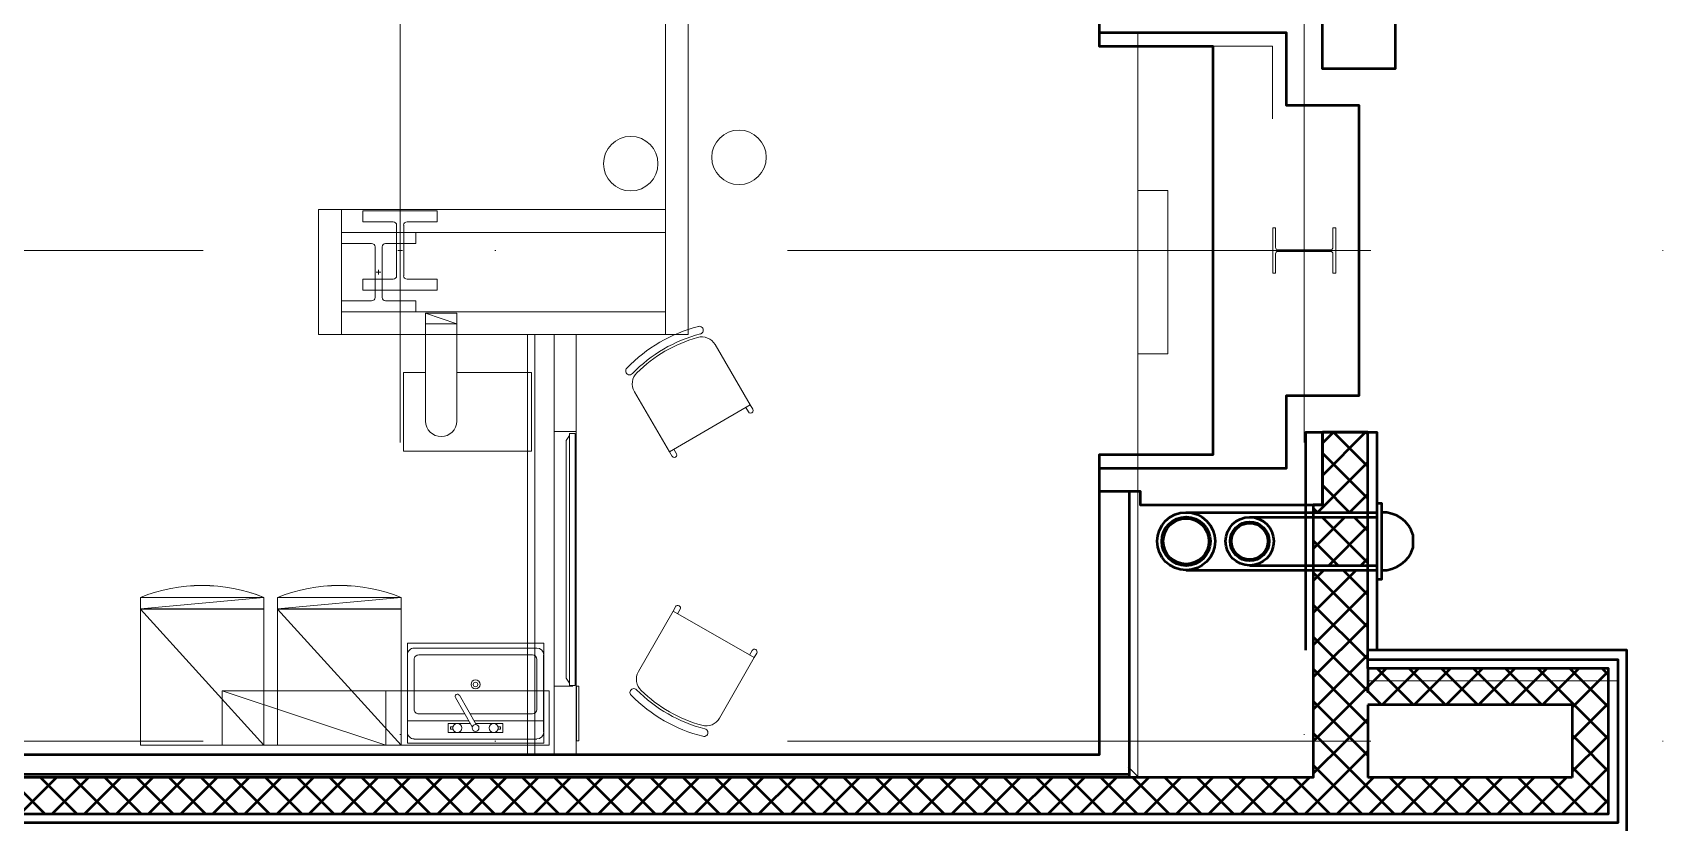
# Model space of a CAD drawing. Header units: inches. Extents: x -399 to 3145, y -842 to 1753.
# Drawn here: x 2511.1 to 2868.4, y 198.1 to 372 of the extents above; entities that cross this region are included whole.
import ezdxf

# ---------------------------------------------------------------- set-up
doc = ezdxf.new("R2010")
doc.units = ezdxf.units.IN
doc.header["$MEASUREMENT"] = 0
doc.linetypes.add('IMPORT-DGN Style 4 _2_', pattern=[256.963558, 128.401528, -64.200764, 0.160502, -64.200764])
for name, color, linetype, lineweight in [('Level 10', 7, 'Continuous', 9), ('Level 12', 7, 'Continuous', 9), ('Level 28', 7, 'Continuous', 9), ('Level 52', 7, 'Continuous', 9)]:
    doc.layers.add(name, color=color, linetype=linetype, lineweight=lineweight)

# ---------------------------------------------------------------- blocks, each defined once
blk = doc.blocks.new('1st-Floor-WCB_dwg_FURNACE-825211-Level 1')
at = {"layer": 'Level 52'}
for p, q in [((-142, 80), (-100.2, 80)), ((-142, 80), (-100.2, 65.4)), ((-142, 80), (-100.2, 65.4)), ((-142, 80), (-142, 65.4)), ((-100.2, 65.4), (-142, 65.4)), ((-100.2, 80), (-100.2, 65.4))]:
    blk.add_line(p, q, dxfattribs=at)
at = {"layer": 'Level 52', "flags": 128}
for points in [[(-142, -64.9), (-142, 65.4)], [(-100.2, -64.9), (-100.2, 65.4)], [(-142, 0), (-171.8, 0), (-171.8, -105.3), (0, -105.3), (0, 0), (-100.2, 0), (0, 0), (0, -105.3), (-171.8, -105.3), (-171.8, 0)]]:
    blk.add_lwpolyline(points, close=True, dxfattribs=at)
at = {"layer": 'Level 52'}
blk.add_arc((-121.1, -64.9), 20.9, 180, 0, dxfattribs=at)
blk.add_arc((-121.1, -64.9), 20.9, 180, 0, dxfattribs=at)
blk = doc.blocks.new('1st-Floor-WCB_dwg_WASHER DRYER-825216-Level 1')
at = {"layer": 'Level 52'}
for p, q in [((-267, -31.4), (-101.3, -15.9)), ((-267, -31.4), (-101.3, -15.9)), ((-267, -31.4), (-267, -15.9)), ((-101.3, -15.9), (-267, -15.9)), ((-101.3, -31.4), (-101.3, -15.9)), ((-82.8, -31.4), (82.8, -15.9)), ((-82.8, -31.4), (82.8, -15.9)), ((-82.8, -31.4), (-82.8, -15.9)), ((82.8, -15.9), (-82.8, -15.9)), ((82.8, -31.4), (82.8, -15.9)), ((-267, -31.4), (-101.3, -31.4)), ((-267, -31.7), (-101.3, -31.7)), ((-267, -31.7), (-101.3, -214.3)), ((-267, -31.7), (-101.3, -214.3)), ((-267, -31.7), (-267, -214.3)), ((-101.3, -31.7), (-101.3, -214.3)), ((-82.8, -31.4), (82.8, -31.4)), ((-82.8, -31.7), (82.8, -31.7)), ((-82.8, -31.7), (82.8, -214.3)), ((-82.8, -31.7), (82.8, -214.3)), ((-82.8, -31.7), (-82.8, -214.3)), ((82.8, -31.7), (82.8, -214.3)), ((-101.3, -214.3), (-267, -214.3)), ((82.8, -214.3), (-82.8, -214.3))]:
    blk.add_line(p, q, dxfattribs=at)
for centre in [(-184.2, -223), (-184.2, -223), (0, -223), (0, -223)]:
    blk.add_arc(centre, 223, 68.1995, 111.8005, dxfattribs=at)
blk = doc.blocks.new('1st-Floor-WCB_dwg_SFAUCETT_2-825217-Level 1')
at = {"layer": 'Level 52', "flags": 128}
for points in [[(82.3, 8.7), (-82.3, 8.7)], [(7, -12.2), (36.6, -12.2), (36.6, 0), (-36.6, 0), (-36.6, -12.2), (0, -12.2), (-36.6, -12.2), (-36.6, 0), (36.6, 0), (36.6, -12.2)], [(-91.4, -0.5), (-91.4, -104.1)], [(2, -15.7), (-91.4, -15.7)], [(-33.5, -7.6), (-33.5, -4.6), (-30.1, -4.6), (-33.5, -4.6)], [(-30.1, -7.6), (-33.5, -7.6)], [(21.7, -49.9), (-0.9, -10.6)], [(4.4, -7.6), (27, -46.8)], [(91.4, -15.7), (9.1, -15.7)], [(30.1, -7.6), (33.5, -7.6), (33.5, -4.6), (30.1, -4.6), (33.5, -4.6), (33.5, -7.6)], [(91.4, -104.1), (91.4, -0.5)], [(-82.3, -31), (-82.3, -98)], [(7.3, -24.9), (-76.2, -24.9)], [(76.2, -24.9), (14.4, -24.9)], [(82.3, -98), (82.3, -31)], [(-76.2, -104.1), (76.2, -104.1)], [(-82.3, -113.3), (82.3, -113.3)]]:
    blk.add_lwpolyline(points, close=True, dxfattribs=at)
at = {"layer": 'Level 52'}
for centre, radius in [((-24.4, -6.1), 6.1), ((-24.4, -6.1), 6.1), ((24.4, -6.1), 6.1), ((24.4, -6.1), 6.1), ((0, -6.1), 4.57), ((0, -6.1), 4.57), ((0, -64.5), 6.1), ((0, -64.5), 6.1), ((0, -64.5), 3.05), ((0, -64.5), 3.05)]:
    blk.add_circle(centre, radius, dxfattribs=at)
for centre, radius, start, end in [((-82.3, -0.5), 9.14, 90, 180), ((-82.3, -0.5), 9.14, 90, 180), ((82.3, -0.5), 9.14, 360, 90), ((82.3, -0.5), 9.14, 360, 90), ((-76.2, -31), 6.1, 90, 180), ((-76.2, -31), 6.1, 90, 180), ((76.2, -31), 6.1, 360, 90), ((76.2, -31), 6.1, 360, 90), ((24.4, -48.3), 3.05, 210, 30), ((24.4, -48.3), 3.05, 210, 30), ((-82.3, -104.1), 9.14, 180, 270), ((-82.3, -104.1), 9.14, 180, 270), ((-76.2, -98), 6.1, 180, 270), ((-76.2, -98), 6.1, 180, 270), ((76.2, -98), 6.1, 270, 0), ((76.2, -98), 6.1, 270, 0), ((82.3, -104.1), 9.14, 270, 0), ((82.3, -104.1), 9.14, 270, 0)]:
    blk.add_arc(centre, radius, start, end, dxfattribs=at)
blk = doc.blocks.new('1st-Floor-WCB_dwg_14W342-825230-Level 1')
at = {"layer": 'Level 12'}
for p, q in [((-3, 0), (3, 0)), ((0, 3), (0, -3)), ((3.6, -4.8), (6.9, -4.8))]:
    blk.add_line(p, q, dxfattribs=at)
at = {"layer": 'Level 12', "flags": 128}
for points in [[(-53.3, -49.9), (-53.3, -25), (-53.3, 0), (-53.3, 25), (-53.3, 49.9)], [(-53.3, 49.9), (-49.6, 49.9), (-45.9, 49.9), (-42.2, 49.9), (-38.5, 49.9)], [(-38.5, 49.9), (-38.5, 39.8), (-38.5, 29.6), (-38.5, 19.5), (-38.5, 9.3)], [(38.5, 9.3), (38.5, 19.5), (38.5, 29.6), (38.5, 39.8), (38.5, 49.9)], [(38.5, 49.9), (42.2, 49.9), (45.9, 49.9), (49.6, 49.9), (53.3, 49.9)], [(53.3, 49.9), (53.3, 25), (53.3, 0), (53.3, -25), (53.3, -49.9)], [(-33.9, 4.8), (-17, 4.8), (0, 4.8), (17, 4.8), (33.9, 4.8)], [(-38.5, -9.3), (-38.5, -19.5), (-38.5, -29.6), (-38.5, -39.8), (-38.5, -49.9)], [(33.9, -4.8), (17, -4.8), (0, -4.8), (-17, -4.8), (-33.9, -4.8)], [(38.5, -49.9), (38.5, -39.8), (38.5, -29.6), (38.5, -19.5), (38.5, -9.3)], [(-38.5, -49.9), (-42.2, -49.9), (-45.9, -49.9), (-49.6, -49.9), (-53.3, -49.9)], [(53.3, -49.9), (49.6, -49.9), (45.9, -49.9), (42.2, -49.9), (38.5, -49.9)]]:
    blk.add_lwpolyline(points, dxfattribs=at)
at = {"layer": 'Level 12'}
for centre, start, end in [((-33.9, 9.3), 180, 270), ((33.9, 9.3), 270, 360), ((-33.9, -9.3), 90, 180), ((33.9, -9.3), 0, 90)]:
    blk.add_arc(centre, 4.57, start, end, dxfattribs=at)
blk = doc.blocks.new('1st-Floor-WCB_dwg_14W61-825238-Level 1')
at = {"layer": 'Level 12'}
for p, q in [((-3, 0), (3, 0)), ((0, 3), (0, -3))]:
    blk.add_line(p, q, dxfattribs=at)
at = {"layer": 'Level 12', "flags": 128}
for points in [[(-38.5, 30.5), (-39.4, 30.5), (-40.4, 30.5), (-41.3, 30.5), (-42.3, 30.5)], [(-42.3, 30.5), (-42.3, 15.2), (-42.3, 0), (-42.3, -15.2), (-42.3, -30.5)], [(-38.5, 4.2), (-38.5, 10.8), (-38.5, 17.3), (-38.5, 23.9), (-38.5, 30.5)], [(42.3, 30.5), (41.3, 30.5), (40.4, 30.5), (39.4, 30.5), (38.5, 30.5)], [(38.5, 30.5), (38.5, 23.9), (38.5, 17.3), (38.5, 10.8), (38.5, 4.2)], [(42.3, -30.5), (42.3, -15.2), (42.3, 0), (42.3, 15.2), (42.3, 30.5)], [(35.4, 1.1), (17.7, 1.1), (0, 1.1), (-17.7, 1.1), (-35.4, 1.1)], [(-38.5, -30.5), (-38.5, -23.9), (-38.5, -17.3), (-38.5, -10.8), (-38.5, -4.2)], [(-35.4, -1.1), (-17.7, -1.1), (0, -1.1), (17.7, -1.1), (35.4, -1.1)], [(38.5, -4.2), (38.5, -10.8), (38.5, -17.3), (38.5, -23.9), (38.5, -30.5)], [(-42.3, -30.5), (-41.3, -30.5), (-40.4, -30.5), (-39.4, -30.5), (-38.5, -30.5)], [(38.5, -30.5), (39.4, -30.5), (40.4, -30.5), (41.3, -30.5), (42.3, -30.5)]]:
    blk.add_lwpolyline(points, dxfattribs=at)
at = {"layer": 'Level 12'}
for centre, start, end in [((-35.4, 4.2), 180, 270), ((35.4, 4.2), 270, 360), ((-35.4, -4.2), 90, 180), ((35.4, -4.2), 0, 90)]:
    blk.add_arc(centre, 3.05, start, end, dxfattribs=at)
blk = doc.blocks.new('1st-Floor-WCB_dwg_14w342_1-825250-Level 1')
at = {"layer": 'Level 28'}
for p, q in [((-3.048, 0), (3.048, 0)), ((0, 3.048), (0, -3.048)), ((3.604383, -4.7625), (6.878388, -4.7625))]:
    blk.add_line(p, q, dxfattribs=at)
at = {"layer": 'Level 28', "flags": 128}
for points in [[(-53.34, -49.911), (-53.34, -24.9555), (-53.34, 0), (-53.34, 24.9555), (-53.34, 49.911)], [(-53.34, 49.911), (-49.62525, 49.911), (-45.9105, 49.911), (-42.19575, 49.911), (-38.481, 49.911)], [(-38.481, 49.911), (-38.481, 39.766875), (-38.481, 29.62275), (-38.481, 19.478625), (-38.481, 9.3345)], [(38.481, 9.3345), (38.481, 19.478625), (38.481, 29.62275), (38.481, 39.766875), (38.481, 49.911)], [(38.481, 49.911), (42.19575, 49.911), (45.9105, 49.911), (49.62525, 49.911), (53.34, 49.911)], [(53.34, 49.911), (53.34, 24.9555), (53.34, 0), (53.34, -24.9555), (53.34, -49.911)], [(-33.909, 4.7625), (-16.9545, 4.7625), (0, 4.7625), (16.9545, 4.7625), (33.909, 4.7625)], [(-38.481, -9.3345), (-38.481, -19.478625), (-38.481, -29.62275), (-38.481, -39.766875), (-38.481, -49.911)], [(33.909, -4.7625), (16.9545, -4.7625), (0, -4.7625), (-16.9545, -4.7625), (-33.909, -4.7625)], [(38.481, -49.911), (38.481, -39.766875), (38.481, -29.62275), (38.481, -19.478625), (38.481, -9.3345)], [(-38.481, -49.911), (-42.19575, -49.911), (-45.9105, -49.911), (-49.62525, -49.911), (-53.34, -49.911)], [(53.34, -49.911), (49.62525, -49.911), (45.9105, -49.911), (42.19575, -49.911), (38.481, -49.911)]]:
    blk.add_lwpolyline(points, dxfattribs=at)
at = {"layer": 'Level 28'}
for centre, start, end in [((-33.909, 9.3345), 180, 270), ((33.909, 9.3345), 270, 360), ((-33.909, -9.3345), 90, 180), ((33.909, -9.3345), 360, 90)]:
    blk.add_arc(centre, 4.572, start, end, dxfattribs=at)

msp = doc.modelspace()

# ---------------------------------------------------------------- linework, layer by layer
at = {"layer": 'Level 10', "color": 40, "linetype": 'IMPORT-DGN Style 4 _2_'}
for p, q in [((2592.07, 1695), (2592.07, -842)), ((2791.07, 1695), (2791.07, -842)), ((3062.67, 324), (-398.93, 324)), ((3062.67, 216), (865.46, 216))]:
    msp.add_line(p, q, dxfattribs=at)
at = {"layer": 'Level 28', "color": 90}
for p, q in [((2574.13, 333), (2650.5, 333)), ((2579.13, 333), (2579.13, 305.5)), ((2650.5, 328), (2579.13, 328)), ((2579.13, 310.5), (2650.5, 310.5)), ((2620.14, 213), (2620.14, 305.5)), ((2805.07, 229.25), (2860.07, 229.25)), ((2630.1, 228.08), (2625.96, 228.08))]:
    msp.add_line(p, q, dxfattribs=at)
at = {"layer": 'Level 28', "color": 3, "lineweight": 50}
for p, q in [((2795.07, 281.58), (2797.49, 284)), ((2795.07, 274.51), (2804.56, 284)), ((2797.55, 284), (2805.07, 276.48)), ((2804.62, 284), (2805.07, 283.55)), ((2795.07, 279.41), (2805.07, 269.41)), ((2752.57, 271), (2752.57, 208)), ((2765.07, 266.37), (2793.07, 266.37)), ((2793.07, 266.35), (2807.07, 266.35)), ((2793.07, 258.37), (2800.01, 265.31)), ((2795.02, 265.31), (2805.07, 255.27)), ((2802.1, 265.31), (2805.07, 262.34)), ((2796.46, 254.69), (2805.07, 263.3)), ((2815.07, 258.62), (2815.07, 261.37)), ((2793.07, 260.2), (2798.58, 254.69)), ((2803.53, 254.69), (2805.07, 256.23)), ((2793.07, 251.3), (2795.4, 253.62)), ((2793.07, 244.23), (2802.47, 253.62)), ((2793.07, 253.12), (2805.07, 241.12)), ((2799.64, 253.62), (2805.07, 248.2)), ((2793.07, 237.16), (2805.07, 249.16)), ((2793.07, 246.05), (2805.07, 234.05)), ((2793.07, 230.08), (2805.07, 242.08)), ((2793.07, 238.98), (2808.05, 224)), ((2793.07, 223.01), (2805.07, 235.01)), ((2793.07, 231.91), (2805.07, 219.91)), ((2805.07, 232), (2805.07, 226.65)), ((2807.12, 232), (2815.12, 224)), ((2808.2, 224), (2816.2, 232)), ((2814.19, 232), (2822.19, 224)), ((2815.27, 224), (2823.27, 232)), ((2821.26, 232), (2829.26, 224)), ((2822.34, 224), (2830.34, 232)), ((2828.34, 232), (2836.34, 224)), ((2829.41, 224), (2837.41, 232)), ((2835.41, 232), (2843.41, 224)), ((2836.48, 224), (2844.48, 232)), ((2842.48, 232), (2858.07, 216.41)), ((2843.55, 224), (2851.55, 232)), ((2849.55, 232), (2858.07, 223.48)), ((2850.07, 223.44), (2858.07, 231.44)), ((2856.62, 232), (2858.07, 230.55)), ((2850.07, 224), (2805.07, 224)), ((2805.07, 224), (2805.07, 208)), ((2850.07, 216.37), (2858.07, 224.37)), ((2850.07, 224), (2850.07, 208)), ((2791.27, 200), (2805.07, 213.8)), ((2505.85, 208), (2513.85, 200)), ((2508.43, 200), (2516.43, 208)), ((2512.92, 208), (2520.92, 200)), ((2515.5, 200), (2523.5, 208)), ((2520, 208), (2528, 200)), ((2522.57, 200), (2530.57, 208)), ((2527.07, 208), (2535.07, 200)), ((2529.64, 200), (2537.64, 208)), ((2534.14, 208), (2542.14, 200)), ((2536.71, 200), (2544.71, 208)), ((2541.21, 208), (2549.21, 200)), ((2543.78, 200), (2551.78, 208)), ((2548.28, 208), (2556.28, 200)), ((2550.85, 200), (2558.85, 208)), ((2555.35, 208), (2563.35, 200)), ((2557.92, 200), (2565.92, 208)), ((2562.42, 208), (2570.42, 200)), ((2565, 200), (2573, 208)), ((2569.49, 208), (2577.49, 200)), ((2572.07, 200), (2580.07, 208)), ((2576.56, 208), (2584.56, 200)), ((2579.14, 200), (2587.14, 208)), ((2583.64, 208), (2591.64, 200)), ((2593.28, 200), (2601.28, 208)), ((2597.78, 208), (2605.78, 200)), ((2600.35, 200), (2608.35, 208)), ((2604.85, 208), (2612.85, 200)), ((2607.42, 200), (2615.42, 208)), ((2611.92, 208), (2619.92, 200)), ((2614.49, 200), (2622.49, 208)), ((2618.99, 208), (2626.99, 200)), ((2621.56, 200), (2629.56, 208)), ((2626.06, 208), (2634.06, 200)), ((2628.64, 200), (2636.64, 208)), ((2633.13, 208), (2641.13, 200)), ((2635.71, 200), (2643.71, 208)), ((2640.2, 208), (2648.2, 200)), ((2642.78, 200), (2650.78, 208)), ((2647.28, 208), (2655.28, 200)), ((2649.85, 200), (2657.85, 208)), ((2654.35, 208), (2662.35, 200)), ((2656.92, 200), (2664.92, 208)), ((2661.42, 208), (2669.42, 200)), ((2663.99, 200), (2671.99, 208)), ((2668.49, 208), (2676.49, 200)), ((2671.06, 200), (2679.06, 208)), ((2675.56, 208), (2683.56, 200)), ((2678.13, 200), (2686.13, 208)), ((2682.63, 208), (2690.63, 200)), ((2685.2, 200), (2693.2, 208)), ((2689.7, 208), (2697.7, 200)), ((2692.28, 200), (2700.28, 208)), ((2696.77, 208), (2704.77, 200)), ((2699.35, 200), (2707.35, 208)), ((2703.84, 208), (2711.84, 200)), ((2706.42, 200), (2714.42, 208)), ((2710.91, 208), (2718.91, 200)), ((2713.49, 200), (2721.49, 208)), ((2717.99, 208), (2725.99, 200)), ((2720.56, 200), (2728.56, 208)), ((2725.06, 208), (2733.06, 200)), ((2727.63, 200), (2735.63, 208)), ((2732.13, 208), (2740.13, 200)), ((2734.7, 200), (2742.7, 208)), ((2739.2, 208), (2747.2, 200)), ((2741.77, 200), (2749.77, 208)), ((2746.27, 208), (2754.27, 200)), ((2748.84, 200), (2756.84, 208)), ((2753.34, 208), (2761.34, 200)), ((2755.91, 200), (2763.91, 208)), ((2760.41, 208), (2768.41, 200)), ((2762.99, 200), (2770.99, 208)), ((2767.48, 208), (2775.48, 200)), ((2770.06, 200), (2778.06, 208)), ((2774.55, 208), (2782.55, 200)), ((2777.13, 200), (2785.13, 208)), ((2781.63, 208), (2789.63, 200)), ((2793.07, 210.7), (2803.77, 200)), ((2798.34, 200), (2806.34, 208)), ((2850.07, 208), (2805.07, 208)), ((2805.41, 200), (2813.41, 208)), ((2809.91, 208), (2817.91, 200)), ((2812.48, 200), (2820.48, 208)), ((2816.98, 208), (2824.98, 200)), ((2819.55, 200), (2827.55, 208)), ((2824.05, 208), (2832.05, 200)), ((2826.63, 200), (2834.63, 208)), ((2831.12, 208), (2839.12, 200)), ((2833.7, 200), (2841.7, 208)), ((2838.19, 208), (2846.19, 200)), ((2840.77, 200), (2848.77, 208)), ((2845.26, 208), (2853.26, 200)), ((2847.84, 200), (2858.07, 210.23)), ((2850.07, 210.27), (2858.07, 202.27)), ((2854.91, 200), (2858.07, 203.16))]:
    msp.add_line(p, q, dxfattribs=at)
at = {"layer": 'Level 28', "color": 3, "lineweight": 50, "flags": 128}
for points in [[(2811.07, 608), (2811.07, 364), (2795.07, 364), (2795.07, 380), (2745.94, 380), (2745.94, 372), (2787.07, 372), (2787.07, 356), (2803.07, 356), (2803.07, 292), (2787.07, 292), (2787.07, 276), (2745.94, 276), (2745.94, 271), (2754.94, 271), (2754.94, 268), (2795.07, 268), (2795.07, 284), (2795.07, 268), (2793.07, 268), (2793.07, 208), (2380.07, 208)], [(2745.94, 372), (2745.94, 369), (2770.94, 369), (2770.94, 279), (2745.94, 279), (2745.94, 276)], [(2380.07, 200), (2858.07, 200), (2858.07, 232), (2805.07, 232), (2805.07, 284), (2795.07, 284)], [(2791.44, 236), (2791.44, 284), (2807.07, 284), (2807.07, 236)], [(2793.07, 267.27), (2793.98, 266.35), (2805.07, 277.44)], [(2795.07, 272.34), (2801.05, 266.35), (2805.07, 270.37)], [(2745.94, 271), (2745.94, 213), (2386.07, 213), (2386.07, 208.75), (2752.57, 208.75)], [(2807.07, 268.37), (2808.07, 268.37), (2808.07, 251.62), (2807.07, 251.62)], [(2779.07, 265.31), (2793.07, 265.31), (2807.07, 265.31)], [(2779.07, 254.69), (2793.07, 254.69), (2807.07, 254.69)], [(2765.07, 253.62), (2793.07, 253.62), (2807.07, 253.62)], [(2805.07, 234), (2860.07, 234), (2860.07, 198), (2375.32, 198), (2375.32, 196), (2862.07, 196), (2862.07, 236), (2805.07, 236)], [(2793.07, 215.94), (2793.13, 216), (2809.13, 232)], [(2793.07, 224.84), (2801.91, 216), (2805.07, 212.84)], [(2793.07, 208.87), (2800.2, 216), (2805.07, 220.87)], [(2793.07, 217.77), (2794.84, 216), (2810.84, 200)], [(2850.07, 217.34), (2851.41, 216), (2858.07, 209.34)], [(2850.07, 209.3), (2856.77, 216), (2858.07, 217.3)], [(2586.21, 200), (2592.07, 205.86), (2594.21, 208)], [(2590.71, 208), (2592.07, 206.64), (2598.71, 200)], [(2784.2, 200), (2791.07, 206.87), (2792.2, 208)], [(2788.7, 208), (2791.07, 205.63), (2796.7, 200)]]:
    msp.add_lwpolyline(points, dxfattribs=at)
at = {"layer": 'Level 28', "color": 90, "flags": 128}
for points in [[(2650.5, 305.5), (2650.5, 333), (2650.5, 476.5), (2683.82, 476.5)], [(2600.51, 333), (2574.13, 333), (2574.13, 305.5), (2620.14, 305.5), (2655.5, 305.5), (2655.5, 471.5)], [(2811.07, 364), (2795.07, 364), (2795.07, 380), (2745.94, 380), (2745.94, 372), (2787.07, 372), (2787.07, 356), (2803.07, 356)], [(2745.94, 380), (2745.94, 372), (2752.32, 372), (2754.44, 372), (2754.44, 337.25), (2754.44, 372), (2754.44, 208.25)], [(2761.07, 369), (2784.07, 369), (2784.07, 353)], [(2752.32, 210.37), (2754.44, 208.25), (2754.44, 266.25), (2754.44, 271.25), (2754.44, 301.25), (2761.07, 301.25), (2761.07, 337.25), (2754.44, 337.25), (2754.44, 301.25)], [(2621.72, 213), (2621.72, 305.5), (2625.96, 305.5), (2625.96, 213)], [(2629.37, 283.26), (2628.62, 282.18), (2628.62, 229.84), (2629.37, 228.76)], [(2629.37, 283.76), (2630.62, 283.76), (2630.62, 228.26), (2629.37, 228.26), (2629.37, 283.76), (2630.62, 283.76)], [(2630.15, 284.15), (2630.82, 284.15), (2630.82, 228.01), (2630.82, 213)]]:
    msp.add_lwpolyline(points, dxfattribs=at)
for points in [[(2630.82, 284.15), (2625.96, 284.15), (2625.96, 305.5), (2630.82, 305.5)], [(2630.88, 216.08), (2630.88, 228.08), (2631.38, 228.08), (2631.38, 216.08)]]:
    msp.add_lwpolyline(points, close=True, dxfattribs=at)
at = {"layer": 'Level 28', "color": 90}
for centre in [(2666.66, 344.52), (2642.83, 343.12)]:
    msp.add_circle(centre, 6, dxfattribs=at)
at = {"layer": 'Level 28', "color": 3, "lineweight": 50}
for centre, radius in [((2765.07, 260), 6.37), ((2765.07, 260), 5.37), ((2765.07, 260), 5.01), ((2779.07, 260), 5.31), ((2779.07, 260), 4.31), ((2779.07, 260), 3.99)]:
    msp.add_circle(centre, radius, dxfattribs=at)
for centre, start, end in [((2808.32, 259.33), 16.8568, 92.0678), ((2808.32, 260.67), 267.9322, 343.1432)]:
    msp.add_arc(centre, 7.05, start, end, dxfattribs=at)
at = {"layer": 'Level 52', "color": 140}
for p, q in [((2597.69, 310.25), (2604.55, 310.25)), ((2597.69, 310.25), (2597.69, 307.86)), ((2604.55, 307.86), (2597.69, 307.86)), ((2597.69, 307.86), (2597.69, 286.48)), ((2604.55, 310.25), (2604.55, 307.86)), ((2604.55, 307.86), (2604.55, 286.48)), ((2668.14, 289.47), (2668.72, 288.48)), ((2651.35, 279.69), (2651.93, 278.7)), ((2652.34, 280.26), (2652.92, 279.28)), ((2534.9, 245.13), (2534.9, 247.66)), ((2562.07, 247.66), (2534.9, 247.66)), ((2562.07, 245.13), (2562.07, 247.66)), ((2565.11, 245.13), (2565.11, 247.66)), ((2592.27, 247.66), (2565.11, 247.66)), ((2592.27, 245.13), (2592.27, 247.66)), ((2534.89, 245.08), (2562.07, 245.08)), ((2534.89, 245.08), (2534.89, 215.12)), ((2534.9, 245.13), (2562.07, 245.13)), ((2562.07, 245.08), (2562.07, 215.12)), ((2565.1, 245.08), (2592.28, 245.08)), ((2565.1, 245.08), (2565.1, 215.12)), ((2565.11, 245.13), (2592.27, 245.13)), ((2592.28, 245.08), (2592.28, 215.12)), ((2670, 234.4), (2652.14, 244.62)), ((2653.13, 244.05), (2653.7, 245.04)), ((2623.67, 237.59), (2593.67, 237.59)), ((2593.67, 237.59), (2593.67, 215.59)), ((2623.67, 237.59), (2623.67, 215.59)), ((2669, 234.97), (2669.57, 235.96)), ((2588.89, 227.12), (2552.89, 227.12)), ((2552.89, 227.12), (2588.89, 215.12)), ((2552.89, 227.12), (2588.89, 215.12)), ((2552.89, 227.12), (2552.89, 215.12)), ((2588.89, 227.12), (2588.89, 215.12)), ((2588.89, 227.12), (2624.89, 227.12)), ((2588.89, 227.12), (2588.89, 215.12)), ((2624.89, 227.12), (2624.89, 215.12)), ((2562.07, 215.12), (2534.89, 215.12)), ((2588.89, 215.12), (2552.89, 215.12)), ((2592.28, 215.12), (2565.1, 215.12)), ((2588.89, 215.12), (2624.89, 215.12)), ((2623.67, 215.59), (2593.67, 215.59))]:
    msp.add_line(p, q, dxfattribs=at)
at = {"layer": 'Level 52', "color": 140, "flags": 128}
for points in [[(2669.7, 289.06), (2669.13, 290.05), (2661.41, 303.29)], [(2604.55, 297.12), (2620.98, 297.12), (2620.98, 279.85), (2592.8, 279.85), (2592.8, 297.12), (2597.69, 297.12)], [(2669.13, 290.05), (2651.35, 279.69), (2643.64, 292.93)], [(2644.53, 231.31), (2652.14, 244.62), (2652.71, 245.61)], [(2670.56, 235.39), (2670, 234.4), (2662.38, 221.1)]]:
    msp.add_lwpolyline(points, dxfattribs=at)
at = {"layer": 'Level 52', "color": 140}
for centre, radius, start, end in [((2665.97, 275.04), 33.29, 104.363, 136.0988), ((2657.95, 306.46), 0.858, 284.3061, 106.5141), ((2665.97, 275.04), 31.57, 104.3159, 136.1459), ((2665.97, 275.04), 31, 105.8303, 134.6303), ((2658.45, 301.56), 3.43, 30.2303, 105.8303), ((2642.58, 297.5), 0.858, 133.9944, 316.1544), ((2646.6, 294.66), 3.43, 134.6303, 210.2303), ((2601.12, 286.48), 3.43, 180, 0), ((2669.21, 288.77), 0.571, 210.2303, 30.2303), ((2652.42, 278.99), 0.571, 210.2303, 30.2303), ((2548.48, 213.7), 36.58, 68.1995, 111.8005), ((2578.69, 213.7), 36.58, 68.1995, 111.8005), ((2653.2, 245.33), 0.571, 330.2293, 150.2293), ((2670.07, 235.68), 0.571, 330.2293, 150.2293), ((2647.5, 229.61), 3.43, 150.2293, 225.8293), ((2643.51, 226.73), 0.858, 44.3052, 226.5132), ((2666.72, 249.39), 33.29, 224.3621, 256.0978), ((2666.72, 249.39), 31.57, 224.315, 256.145), ((2666.72, 249.39), 31, 225.8293, 254.6293), ((2659.41, 222.8), 3.43, 254.6293, 330.2293), ((2658.95, 217.9), 0.858, 253.9934, 76.1535)]:
    msp.add_arc(centre, radius, start, end, dxfattribs=at)

# ---------------------------------------------------------------- block references
at = {"xscale": 0.1640419947506442, "yscale": 0.1640419947506442, "zscale": 0.1640419947506442}
for name, p, rotation in [('1st-Floor-WCB_dwg_14W342-825230-Level 1', (2592.07, 324), 270), ('1st-Floor-WCB_dwg_14w342_1-825250-Level 1', (2587.32, 319.25), 270), ('1st-Floor-WCB_dwg_SFAUCETT_2-825217-Level 1', (2608.67, 217.91), 180)]:
    msp.add_blockref(name, p, dxfattribs=dict(at, rotation=rotation))
for name, p in [('1st-Floor-WCB_dwg_14W61-825238-Level 1', (2791.07, 324)), ('1st-Floor-WCB_dwg_FURNACE-825211-Level 1', (2620.98, 297.12)), ('1st-Floor-WCB_dwg_WASHER DRYER-825216-Level 1', (2578.69, 250.27))]:
    msp.add_blockref(name, p, dxfattribs=at)

doc.saveas('drawing.dxf')
